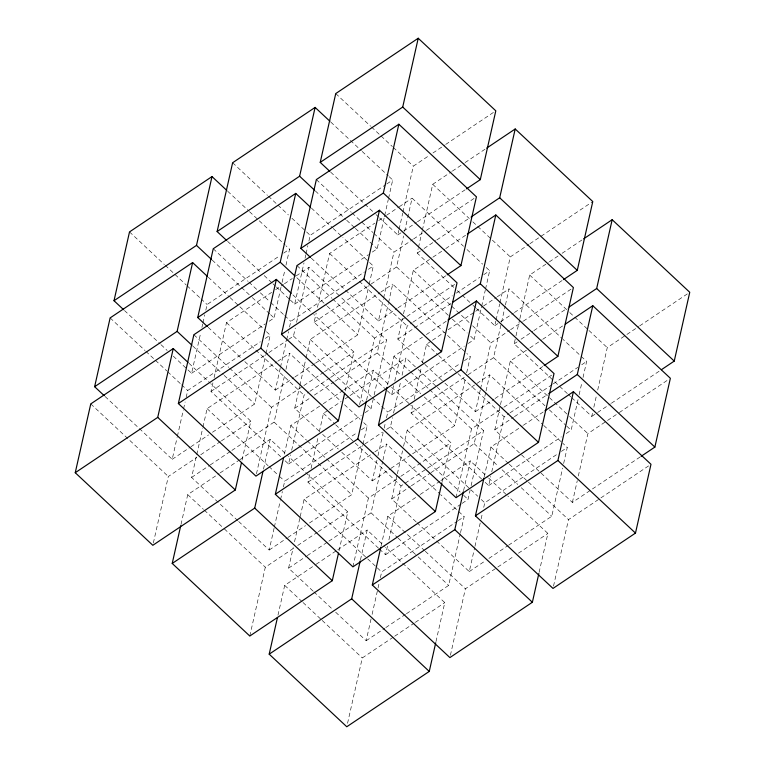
<?xml version="1.0" encoding="UTF-8"?>
<svg xmlns="http://www.w3.org/2000/svg" width="765" height="765" viewBox="0 0 765 765"><rect width="100%" height="100%" fill="white"/><g stroke="black" fill="none" stroke-linecap="round" stroke-linejoin="round"><path stroke-width="0.57" stroke-dasharray="3.83 2.87" d="M153.344 542.997L168.329 476.49L196.815 457.394M105.092 396.5L172.211 459.296L177.117 437.504M177.375 436.366L183.323 409.992M183.581 408.845L185.13 401.96M186.163 397.379L187.712 390.494L260.377 341.754M173.282 356.165L191.594 373.291L200.631 333.167M201.922 327.43L202.696 323.987M202.964 322.84L204.771 314.817M205.804 310.227L207.095 304.499L279.761 255.749M181.009 524.455L187.731 494.639L219.153 473.564M237.8 520.659L191.604 477.437L196.509 455.653M196.768 454.506L202.715 428.132M202.974 426.985L207.105 408.644L276.834 361.874M280.717 456.686L210.987 391.441L213.053 382.271M214.085 377.68L226.488 322.639L271.661 292.345M242.036 460.148L250.824 421.161L210.719 383.647M212.469 432.282L254.697 403.958L265.809 354.654M266.067 353.507L270.198 335.166L265.847 331.082M269.165 321.252L274.08 317.963L281.051 286.999M282.084 282.419L284.934 269.806M285.967 265.216L289.581 249.161L286.091 245.9M256.457 473.831L271.441 407.324L302.864 386.249M244.81 361.587L275.324 390.131L280.229 368.338M280.487 367.2L286.435 340.827M286.693 339.679L288.501 331.647M289.533 327.066L290.824 321.329L364.475 271.929M290.337 300.052L294.697 304.126L304.001 262.854M305.034 258.264L305.809 254.822M306.067 253.674L307.874 245.651M308.917 241.061L310.207 235.333L385.818 184.614M263.495 469.117L270.217 439.311L287.65 455.615M231.862 450.432L274.09 422.108L284.943 373.951M285.976 369.361L289.6 353.306L341.027 401.424M288.558 339.402L293.473 336.112L295.28 328.08M296.571 322.352L308.974 267.31L339.488 295.854M284.379 454.142L290.834 425.474L322.266 404.398M319.12 431.106L294.716 408.271L299.622 386.488M299.88 385.34L305.828 358.967M306.086 357.819L310.217 339.478L379.937 292.708M386.44 389.968L314.09 322.275L316.165 313.105M317.456 307.367L329.6 253.473L374.774 223.179M249.801 636.021L265.312 567.219L293.789 548.123M238.67 521.481L269.184 550.025L274.09 528.232M274.348 527.095L280.296 500.721M280.554 499.574L282.361 491.541M283.394 486.961L284.685 481.223L357.36 432.483M285.077 460.76L288.568 464.02L290.633 454.85M291.666 450.269L304.068 395.228L308.974 391.929M277.982 615.184L284.704 585.368L315.142 564.952M312.981 591.001L288.577 568.165L293.234 547.53M294.525 541.792L299.947 517.714M300.205 516.566L304.078 499.373L373.808 452.603M378.56 548.228L307.96 482.17L310.026 473M311.059 468.409L318.297 436.308M319.33 431.718L323.461 413.368L328.376 410.078M345.149 390.982L353.927 351.996L313.832 314.482M315.582 363.117L357.81 334.793L368.921 285.488M369.179 284.341L373.31 266L342.806 237.456M372.278 252.087L377.183 248.797L384.422 216.696M384.68 215.548L388.295 199.493M388.553 198.345L392.694 179.995L389.203 176.734M359.569 404.666L374.554 338.159L457.04 282.83M311.307 258.168L378.426 320.965L383.341 299.172M383.6 298.025L393.937 252.163L412.593 239.646M379.507 217.834L397.81 234.96L398.842 230.38M399.101 229.232L402.715 213.177M402.973 212.029L413.31 166.168L429.022 155.63M366.607 399.952L373.33 370.145L388.142 384.001M334.974 381.266L377.202 352.942L388.314 303.638M388.572 302.491L392.703 284.14L465.923 352.646M371.054 284.073L396.586 266.947L403.557 235.983M404.589 231.393L407.439 218.78M407.697 217.633L412.086 198.145L463.514 246.263M339.01 550.877L347.798 511.89L288.52 456.437M309.443 523.011L351.671 494.687L362.782 445.383M363.04 444.236L367.171 425.895L363.691 422.634M365.163 412.641L371.054 408.692L373.119 399.521M374.152 394.931L386.555 339.889L340.358 296.667M387.492 384.977L393.946 356.308L422.423 337.202M423.973 363.576L397.829 339.105L402.476 318.47M403.509 313.88L413.33 270.313L431.986 257.795M453.817 287.363L417.202 253.11L418.235 248.52M418.493 247.372L422.117 231.326M422.376 230.179L432.713 184.308L451.369 171.8M352.914 566.855L368.414 498.053L399.837 476.978M341.783 452.316L372.297 480.86L376.944 460.214M377.977 455.634L383.15 432.694M384.183 428.113L385.474 422.376M386.507 417.795L387.798 412.058L460.463 363.318M387.32 390.781L391.67 394.855L393.745 385.684M394.778 381.104L407.181 326.062L412.086 322.763M360.468 559.846L367.19 530.04L384.623 546.344M328.845 541.161L371.063 512.837L382.691 461.238M382.949 460.09L386.574 444.035L439.741 493.788M386.516 429.471L390.446 426.841L392.512 417.661M393.545 413.081L400.784 380.97M402.074 375.242L405.947 358.039L417.279 368.644M381.094 546.019L387.817 516.203L419.239 495.127M416.093 521.835L391.69 499L397.111 474.922M397.37 473.774L402.543 450.843M403.576 446.253L407.19 430.207L475.935 384.097M481.673 479.062L411.073 413.004L412.88 404.981M414.171 399.244L421.41 367.143M422.443 362.553L426.574 344.202L431.479 340.913M347.549 723.308L362.285 657.948L393.707 636.872M335.653 612.21L366.158 640.754L371.063 618.962M372.106 614.381L377.786 589.155M378.044 588.008L379.335 582.27M380.368 577.69L381.659 571.952L457.279 521.233M379.44 549.04L385.541 554.749L387.606 545.579M388.897 539.851L401.042 485.957L483.528 430.619L437.331 387.396M442.122 481.711L450.91 442.725L410.805 405.211M412.555 453.846L454.783 425.522L465.636 377.365M466.669 372.775L470.284 356.729L466.803 353.468M468.266 343.475L474.166 339.526L481.395 307.425M481.654 306.277L485.278 290.222M485.536 289.074L489.667 270.724L486.177 267.463M456.026 497.69L471.527 428.888L502.949 407.812M444.895 383.15L475.4 411.694L480.315 389.901M480.573 388.754L490.91 342.892L509.567 330.375M476.48 308.563L494.783 325.689L495.816 321.109M496.074 319.961L499.698 303.906M499.956 302.758L510.293 256.897L528.95 244.379M463.58 490.681L470.303 460.874L487.735 477.178M430.972 472.655L474.176 443.671L485.804 392.072M486.062 390.925L489.677 374.869L542.854 424.623M468.027 374.802L493.559 357.676L501.305 323.27M501.572 322.122L505.187 306.077M505.445 304.929L509.06 288.874L562.237 338.618M435.983 641.606L444.771 602.619L385.493 547.166M406.416 613.74L448.644 585.416L460.272 533.817M460.53 532.669L464.154 516.624L440.611 494.601M462.137 503.37L468.027 499.421L470.093 490.25M471.125 485.66L483.528 430.619M484.207 476.853L490.92 447.037L522.342 425.962M640.133 456.973L572.383 502.423L494.802 429.834L500.224 405.756M500.482 404.609L510.303 361.042L528.959 348.524M567.353 393.583L514.176 343.839L515.725 336.963M515.993 335.816L519.607 319.76M519.865 318.613L529.686 275.037L548.342 262.529M450.403 655.289L465.388 588.782L514.491 555.849M416.963 522.658L469.27 571.589L474.692 547.51M474.95 546.363L480.898 519.99M481.156 518.842L482.447 513.105M483.738 507.377L484.771 502.787L557.436 454.047M485.163 482.323L488.644 485.584L490.719 476.413M491.752 471.833L504.154 416.791L509.06 413.492M539.096 572.44L547.883 533.454L507.778 495.94M508.543 545.235L551.756 516.251L562.61 468.094M563.642 463.504L567.257 447.458L562.906 443.375M566.224 433.545L571.139 430.255L578.111 399.292M579.143 394.711L581.993 382.098M583.026 377.508L586.64 361.453L563.107 339.44M553.516 586.124L568.5 519.617L599.923 498.541M572.383 502.423L577.288 480.63M578.321 476.05L587.883 433.621L606.54 421.104M571.713 397.666L591.756 416.418L592.789 411.838M593.822 407.248L596.671 394.635M597.704 390.045L607.267 347.626L625.923 335.108M283.691 253.119L289.581 249.161M386.803 183.954L392.694 179.995M432.952 152.99L444.742 145.082M445.718 144.432L495.806 110.829M275.591 289.705L283.442 284.437M284.427 283.777L292.287 278.508M296.208 275.878L308.974 267.31M378.704 220.54L385.57 215.931M386.555 215.271L398.336 207.363M399.32 206.713L412.086 198.145M452.345 171.14L464.135 163.232M465.11 162.572L485.737 148.745M191.594 373.291L265.235 323.891M294.697 304.126L368.348 254.726M397.81 234.96L402.715 231.671M403.7 231.011L416.466 222.452M417.451 221.793L465.569 189.51M265.292 338.455L270.198 335.166M368.405 269.29L373.31 266M413.578 238.986L425.359 231.087M426.344 230.428L476.423 196.835M210.987 391.441L267.941 353.239M268.926 352.579L287.583 340.062M314.09 322.275L370.069 284.733M417.202 253.11L423.093 249.161M424.078 248.501L435.859 240.593M436.844 239.933L470.236 217.537M277.81 361.214L289.6 353.306M380.922 292.048L392.703 284.14M432.971 257.136L444.752 249.227M445.737 248.568L466.354 234.74M172.211 459.296L189.883 447.439M190.868 446.779L208.539 434.922M275.324 390.131L293.98 377.614M294.955 376.954L314.597 363.777M378.426 320.965L397.083 308.448M398.068 307.788L446.186 275.515M200.736 454.754L220.377 441.577M221.362 440.927L250.824 421.161M303.848 385.589L323.49 372.412M324.475 371.761L353.927 351.996M309.959 391.278L329.6 378.101M330.585 377.441L386.555 339.889M413.071 322.113L452.354 295.759M456.275 293.129L479.846 277.312M483.776 274.683L489.667 270.724M529.925 243.719L592.779 201.558M191.604 477.437L209.275 465.579M210.26 464.929L230.887 451.092M294.716 408.271L310.427 397.733M314.358 395.103L333.989 381.926M397.829 339.105L450.853 303.533M220.138 472.904L238.795 460.387M239.77 459.727L270.217 439.311M323.241 403.738L342.883 390.561M343.868 389.901L373.33 370.145M426.354 334.573L446.98 320.736M329.352 409.418L341.142 401.52M345.063 398.881L348.993 396.241M349.978 395.591L405.947 358.039M432.464 340.253L444.245 332.345M448.175 329.715L474.692 311.929M475.677 311.269L482.543 306.66M483.528 306L496.294 297.442M497.279 296.782L509.06 288.874M549.327 261.869L558.163 255.94M562.093 253.301L582.71 239.474M288.568 464.02L361.233 415.28M391.67 394.855L464.345 346.115M494.783 325.689L499.698 322.4M500.673 321.74L513.439 313.181M514.424 312.522L562.543 280.239M361.281 429.844L367.171 425.895M464.393 360.678L470.284 356.729M510.551 329.715L522.332 321.816M523.317 321.157L572.411 288.223M307.96 482.17L363.93 444.628M364.915 443.968L382.586 432.11M411.073 413.004L467.042 375.462M514.176 343.839L517.121 341.859M521.051 339.23L532.842 331.322M533.817 330.662L567.209 308.266M374.783 451.943L386.574 444.035M476.911 383.437L489.677 374.869M529.944 347.865L541.725 339.956M542.71 339.297L563.327 325.469M269.184 550.025L286.856 538.168M287.841 537.508L305.522 525.651M372.297 480.86L389.968 469.002M390.953 468.343L411.57 454.506M475.4 411.694L494.066 399.177M495.041 398.517L543.16 366.244M297.709 545.483L317.351 532.306M318.336 531.656L347.798 511.89M400.822 476.318L450.91 442.725M503.934 407.152L554.013 373.559M510.045 412.842L552.273 384.508M553.258 383.858L577.805 367.382M581.735 364.752L586.64 361.453M626.898 334.448L638.689 326.54M639.664 325.89L687.783 293.607M288.577 568.165L306.258 556.308M307.234 555.658L327.86 541.821M391.69 499L410.346 486.483M411.331 485.832L429.987 473.315M494.802 429.834L513.458 417.317M514.434 416.667L547.826 394.262M316.127 564.293L336.743 550.456M337.728 549.796L367.19 530.04M420.215 494.467L439.856 481.29M440.841 480.63L470.303 460.874M523.327 425.302L543.953 411.465M385.541 554.749L461.152 504.03M488.644 485.584L561.319 436.844M591.756 416.418L596.671 413.129M597.647 412.469L610.413 403.91M611.398 403.251L659.516 370.968M458.254 520.573L464.154 516.624M561.367 451.407L567.257 447.458M607.525 420.444L618.321 413.205M619.306 412.545L668.409 379.603M366.158 640.754L384.814 628.237M385.799 627.577L405.44 614.4M469.27 571.589L484.981 561.051M488.911 558.412L507.568 545.894M394.692 636.212L414.324 623.035M415.309 622.385L444.771 602.619M518.421 553.219L547.883 533.454M600.908 497.881L649.026 465.608M335.739 93.579L370.604 126.206M371.474 127.019L380.186 135.176M381.066 135.988L392.397 146.593M393.267 147.406L413.31 166.168M432.713 184.308L469.318 218.561M472.808 221.831L510.293 256.897M529.686 275.037L568.911 311.738M569.782 312.56L588.084 329.686M588.954 330.499L607.267 347.626M330.805 122.094L361.31 150.638M362.18 151.451L388.333 175.921M467.004 249.524L482.696 264.202M330.69 172.163L375.146 213.76M376.017 214.573L378.637 217.021M457.298 290.624L472.12 304.489M472.99 305.302L475.61 307.75M568.223 394.405L570.833 396.853M316.356 179.584L351.221 212.201M352.091 213.014L373.014 232.589M373.884 233.411L393.937 252.163M413.33 270.313L450.815 305.378M451.685 306.191L469.117 322.505M472.607 325.766L490.91 342.892M510.303 361.042L568.701 415.682M569.581 416.495L587.883 433.621M315.295 190.896L345.809 219.44M346.679 220.253L354.52 227.597M355.4 228.41L377.183 248.797M396.586 266.947L448.883 315.878M452.373 319.139L467.186 333.005M470.676 336.265L474.166 339.526M493.559 357.676L544.986 405.785M549.346 409.868L565.909 425.359M566.779 426.182L571.139 430.255M311.422 208.09L332.345 227.664M333.215 228.486L341.936 236.634M543.724 425.436L562.026 442.562M232.627 162.744L267.492 195.371M268.362 196.184L277.083 204.341M277.953 205.154L288.415 214.946M291.895 218.207L310.207 235.333M329.6 253.473L358.364 280.392M359.234 281.204L407.181 326.062M426.574 344.202L437.905 354.807M438.775 355.62L457.078 372.746M457.958 373.569L504.154 416.791M424.843 364.389L444.025 382.328M227.693 191.26L248.615 210.834M249.486 211.647L285.221 245.087M418.159 369.457L436.461 386.583M296.973 265.579L331.838 298.197M332.708 299.019L374.554 338.159M393.946 356.308L409.638 370.987M410.509 371.8L428.811 388.926M429.691 389.748L471.527 428.888M490.92 447.037L508.352 463.351M509.232 464.164L527.534 481.29M528.405 482.103L568.5 519.617M296.791 277.705L326.426 305.436M327.296 306.249L357.81 334.793M377.202 352.942L401.606 375.778M405.096 379.038L420.788 393.717M424.269 396.978L454.783 425.522M474.176 443.671L498.579 466.507M502.07 469.767L517.762 484.446M521.252 487.707L551.756 516.251M292.909 294.907L312.962 313.669M391.632 387.272L409.935 404.398M488.606 478.001L506.908 495.127M227.578 241.329L260.702 272.321M264.193 275.582L272.034 282.926M272.904 283.739L275.524 286.186M276.395 286.999L289.466 299.239M213.244 248.749L248.109 281.367M248.979 282.18L256.83 289.524M260.31 292.785L269.902 301.754M270.772 302.577L283.853 314.807M284.723 315.62L290.824 321.329M310.217 339.478L371.235 396.566M372.106 397.379L380.827 405.536M381.697 406.349L387.798 412.058M407.19 430.207L469.949 488.921M470.829 489.743L477.8 496.265M481.29 499.526L484.771 502.787M212.192 260.062L251.417 296.763M252.287 297.575L269.72 313.889M270.59 314.702L274.08 317.963M293.473 336.112L363.203 401.348M367.563 405.431L371.054 408.692M390.446 426.841L460.186 492.077M463.667 495.347L468.027 499.421M208.31 277.255L229.232 296.83M230.102 297.652L264.967 330.27M344.508 404.685L360.2 419.363M129.514 231.91L164.379 264.537M165.25 265.35L186.172 284.924M187.042 285.737L200.124 297.977M200.994 298.79L207.095 304.499M226.488 322.639L304.068 395.228M323.461 413.368L334.793 423.973M335.663 424.785L401.042 485.957M208.204 327.334L241.319 358.326M322.61 434.367L338.302 449.055M193.861 334.745L228.735 367.363M229.605 368.185L271.441 407.324M290.834 425.474L306.526 440.152M307.396 440.965L325.708 458.092M326.579 458.914L368.414 498.053M387.817 516.203L424.422 550.456M425.292 551.269L465.388 588.782M192.809 346.057L223.313 374.601M224.193 375.414L254.697 403.958M274.09 422.108L351.671 494.687M371.063 512.837L397.217 537.298M398.087 538.12L417.269 556.059M418.139 556.872L448.644 585.416M188.936 363.26L209.849 382.835M124.466 310.504L160.21 343.934M161.08 344.747L167.181 350.456M110.131 317.915L145.006 350.533M145.876 351.345L154.587 359.502M155.458 360.325L166.789 370.92M167.669 371.742L180.741 383.973M181.611 384.785L187.712 390.494M207.105 408.644L268.123 465.732M268.993 466.545L278.584 475.514M279.454 476.327L284.685 481.223M304.078 499.373L376.428 567.056M377.308 567.879L381.659 571.952M313.86 591.823L332.163 608.95M90.758 403.91L168.329 476.49M187.731 494.639L203.413 509.318M204.293 510.131L223.466 528.08M224.336 528.892L265.312 567.219M284.704 585.368L302.137 601.682M303.007 602.495L321.31 619.621M322.18 620.434L362.285 657.948"/><path stroke-width="1.15" d="M241.52 462.443L235.314 489.963L152.828 545.292L75.247 472.713L90.758 403.91L173.244 348.582L188.056 362.438M104.222 395.677L94.63 386.707L110.131 317.915L192.617 262.577L207.439 276.442M123.595 309.682L114.014 300.712L129.514 231.91L212.001 176.581L226.822 190.447M75.247 472.713L157.733 417.374L173.244 348.582M94.63 386.707L177.117 331.379L192.617 262.577M114.014 300.712L196.5 245.383L212.001 176.581M344.632 393.277L338.426 420.798L255.94 476.126L178.36 403.547L193.861 334.745L276.356 279.416L291.169 293.272M207.325 326.512L197.743 317.542L213.244 248.749L295.73 193.411L310.552 207.277M226.708 240.516L217.117 231.546L232.627 162.744L315.113 107.416L329.935 121.281M338.493 553.172L332.287 580.692L249.801 636.021L172.221 563.442L180.75 525.603M178.36 403.547L260.846 348.209L276.356 279.416M197.743 317.542L280.229 262.213L295.73 193.411M217.117 231.546L299.612 176.218L315.113 107.416M281.472 334.382L296.973 265.579L379.459 210.251L457.04 282.83L441.539 351.632L359.053 406.961L281.472 334.382L363.958 279.043L379.459 210.251M310.437 257.346L300.846 248.376L316.356 179.584L398.842 124.246L476.423 196.835L460.922 265.627L447.171 274.855M329.82 171.35L320.229 162.381L335.739 93.579L418.226 38.25L495.806 110.829L480.296 179.632L466.554 188.85M172.221 563.442L254.707 508.103L262.978 471.412M441.864 482.858L435.4 511.527L352.914 566.855L275.333 494.276L283.605 457.575M435.725 642.753L429.261 671.421L346.774 726.75L269.194 654.171L277.466 617.47M300.846 248.376L383.341 193.048L398.842 124.246M320.229 162.381L402.715 107.052L418.226 38.25M275.333 494.276L357.819 438.938L366.349 401.099M447.955 320.076L476.432 300.98L554.013 373.559L538.512 442.361L456.026 497.69L378.445 425.111L386.975 387.272M269.194 654.171L351.69 598.832L360.21 560.994M538.837 573.587L532.373 602.256L449.887 657.584L372.306 585.005L380.836 547.166M378.445 425.111L460.932 369.772L476.432 300.98M452.813 302.223L480.315 283.777L495.816 214.975L573.396 287.564L557.895 356.356L544.144 365.584M471.211 216.878L499.688 197.781L515.199 128.979L592.779 201.558L577.269 270.361L563.528 279.579M372.306 585.005L454.793 529.667L463.322 491.828M544.929 410.805L573.406 391.709L650.986 464.288L635.486 533.09L552.999 588.419L475.419 515.84L483.949 478.001M475.419 515.84L557.905 460.501L573.406 391.709M548.811 393.612L577.288 374.506L592.789 305.704L670.37 378.293L654.869 447.085L641.118 456.313M569.17 306.947L596.671 288.51L612.172 219.708L689.753 292.287L674.242 361.09L661.476 369.658M486.722 148.085L515.199 128.979M467.339 234.08L495.816 214.975M583.695 238.814L612.172 219.708M565.297 324.15L592.789 305.704M402.715 107.052L480.296 179.632M499.688 197.781L577.269 270.361M596.671 288.51L674.242 361.09M383.341 193.048L460.922 265.627M480.315 283.777L557.895 356.356M577.288 374.506L654.869 447.085M299.612 176.218L314.425 190.074M363.958 279.043L441.539 351.632M460.932 369.772L538.512 442.361M557.905 460.501L635.486 533.09M280.229 262.213L295.051 276.079M196.5 245.383L211.312 259.249M260.846 348.209L338.426 420.798M357.819 438.938L435.4 511.527M454.793 529.667L532.373 602.256M177.117 331.379L191.939 345.245M157.733 417.374L235.314 489.963M254.707 508.103L332.287 580.692M351.69 598.832L429.261 671.421"/></g></svg>
